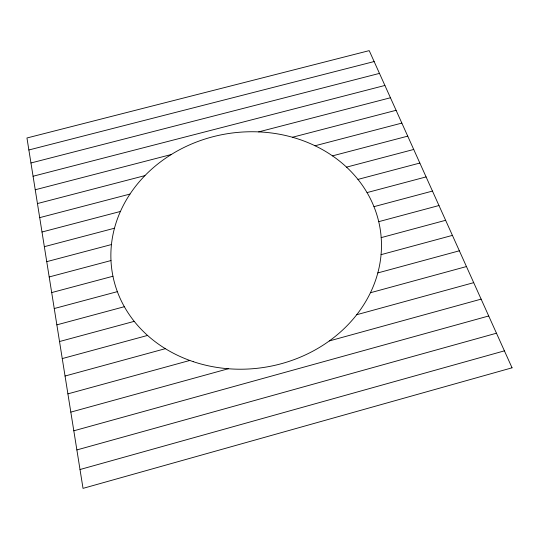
<?xml version="1.0" encoding="UTF-8"?>
<svg xmlns="http://www.w3.org/2000/svg" width="539" height="539" viewBox="0 0 539 539"><rect width="100%" height="100%" fill="white"/><g stroke="black" fill="none" stroke-linecap="round" stroke-linejoin="round"><path stroke-width="0.81" d="M76.875 449.93L496.473 333.21M80.008 469.523L504.416 350.849M73.816 430.802L488.711 315.975M70.825 412.119L228.327 368.743M329.295 340.944L481.125 299.132M65.044 376.027L165.345 348.672M370.428 292.744L466.457 266.549M67.901 393.868L189.809 360.456M356.703 314.722L473.707 282.658M62.255 358.583L147.558 335.433M377.812 272.929L459.363 250.797M56.858 324.855L124.347 306.704M381.188 237.625L445.625 220.296M59.526 341.531L134.231 321.352M381.066 254.664L452.416 235.381M54.244 308.537L117.354 291.646M378.722 221.664L438.975 205.527M49.19 276.952L110.98 260.553M367.039 192.591L426.093 176.913M51.69 292.576L112.947 276.244M373.965 206.666L432.467 191.076M46.745 261.658L111.452 244.551M357.943 179.406L419.847 163.047M42.002 232.006L120.419 211.456M332.489 155.865L407.733 136.145M44.346 246.68L114.477 228.219M346.543 167.137L413.73 149.458M39.697 217.641L129.993 194.067M315.025 145.766L401.858 123.094M35.237 189.762L171.254 154.531M258.666 131.893L390.445 97.761M37.447 203.56L144.924 175.613M292.434 137.256L396.098 110.3M30.952 162.98L379.476 73.392M33.074 176.24L384.907 85.458M28.87 149.977L374.147 61.554M512.05 367.807L83.026 488.368L26.95 137.984L369.222 50.632L512.05 367.807M193.218 361.649A135.713 118.27 -9.1 0 0 380.48 231.029A135.713 118.27 -9.1 0 0 164.813 158.769A135.713 118.27 -9.1 0 0 193.218 361.649"/></g></svg>
